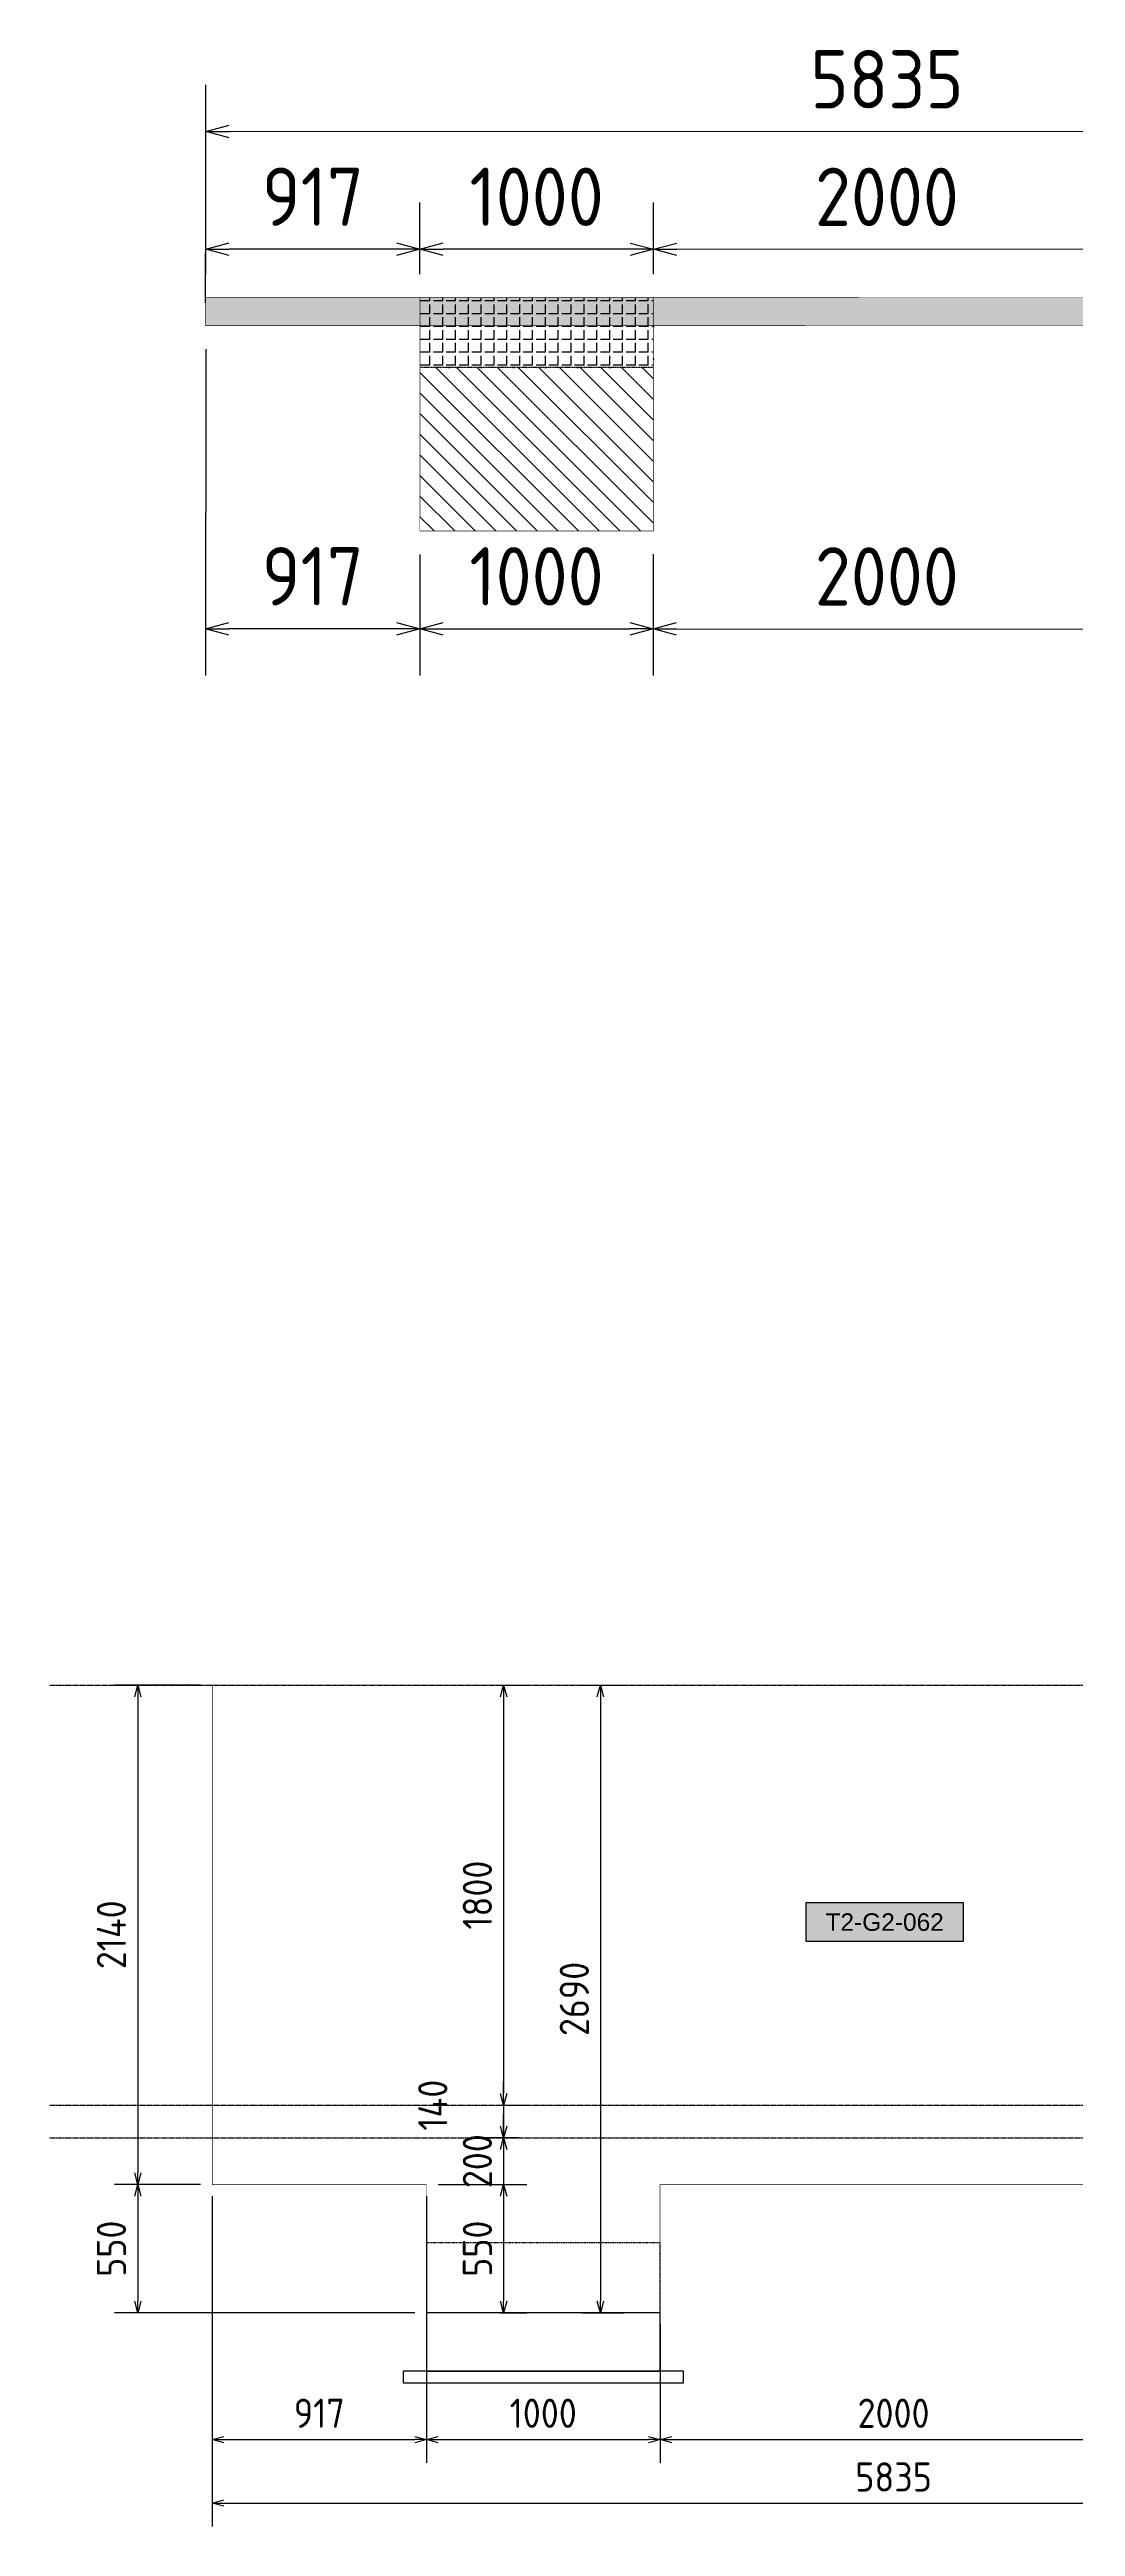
# Model space of a CAD drawing. Header units: centimetres. Extents: x -6122352 to 6876996, y -1694241 to 2592194.
# Drawn here: x 3278099 to 3282492, y 116213 to 126825 of the extents above; entities that cross this region are included whole.
import ezdxf
from ezdxf.enums import TextEntityAlignment as Align

# ---------------------------------------------------------------- set-up
doc = ezdxf.new("R2010")
doc.units = ezdxf.units.CM
doc.header["$MEASUREMENT"] = 0
doc.header["$PDMODE"] = 66
doc.header["$PDSIZE"] = 100
for name, pattern in [('23585-XR-AR-END-SETTING OUT PLAN$0$HIDDEN', [0.375, 0.25, -0.125]), ('CENTER', [2, 1.25, -0.25, 0.25, -0.25]), ('DASHED2', [0.375, 0.25, -0.125])]:
    doc.linetypes.add(name, pattern=pattern)
doc.layers.get('Defpoints').update_dxf_attribs({"color": 255, "linetype": 'CENTER'})
for name, color, linetype in [('@MI-FOOTINGS', 7, 'Continuous'), ('@MI-TYPE-01', 30, 'Continuous'), ('@MI-TYPE-02', 6, 'Continuous'), ('PANEL-TAGS', 7, 'Continuous')]:
    doc.layers.add(name, color=color, linetype=linetype)
doc.styles.add('PANELTAG_STYLE', font='arial.ttf')
doc.styles.add('Schueco-BEMSTIL', font='isocpeur.ttf', dxfattribs={"width": 0.9})
doc.dimstyles.new('MI- JWC-TXT-2.5 MM', dxfattribs={"dimscale": 1.5, "dimtxt": 2.5, "dimasz": 1, "dimexe": 2, "dimexo": 1, "dimgap": 1, "dimtad": 1, "dimdec": 0, "dimdsep": 46, "dimtxsty": 'Schueco-BEMSTIL', "dimblk": 'OPEN30', "dimcen": 0, "dimdle": 2, "dimclrd": 140, "dimclre": 8, "dimclrt": 40, "dimadec": 0, "dimazin": 2, "dimtfac": 1, "dimtdec": 0, "dimtix": 1, "dimtmove": 2, "dimatfit": 3, "dimldrblk": 'OPEN', "dimfxl": 2, "dimlwd": -1, "dimlwe": -1, "dimarcsym": 0})

# ---------------------------------------------------------------- blocks, each defined once
blk = doc.blocks.new('T1-FOOTING')
at = {"transparency": 33554679}
h = blk.add_hatch(dxfattribs=at)
h.set_pattern_fill('ANGLE', color=256, scale=500)
h.set_pattern_definition([(0, (0, 0), (0, 137.5), [100, -37.5]), (90, (0, 0), (-137.5, 8e-15), [100, -37.5])])
h.paths.add_polyline_path([(-500, -300), (500, -300), (500, 0), (-500, 0)])
h.paths.add_polyline_path([(-499.75, -299.75), (499.75, -299.75), (499.75, -0.25), (-499.75, -0.25)], flags=16)
h = blk.add_hatch(dxfattribs=at)
h.set_pattern_fill('ANGLE', color=8, scale=200)
h.set_pattern_definition([(0, (0, 0), (0, 55), [40, -15]), (90, (0, 0), (-55, 3e-15), [40, -15])])
h.paths.add_polyline_path([(500, -300), (500, 0), (-500, 0), (-500, -300)])
h = blk.add_hatch(dxfattribs=at)
h.set_pattern_fill('ANSI31', color=8, scale=500)
h.paths.add_polyline_path([(500, -1000), (500, -300), (-500, -300), (-500, -1000)])
at = {"layer": '@MI-TYPE-01', "color": 240, "linetype": 'DASHED2', "true_color": 0xed1f24}
blk.add_line((-500, -300), (500, -300), dxfattribs=at)
at = {"layer": '@MI-TYPE-01', "color": 240, "true_color": 0xed1f24, "const_width": 2.5}
blk.add_lwpolyline([(-500, 0), (500, 0), (500, -1000), (-500, -1000)], close=True, dxfattribs=at)
blk = doc.blocks.new('_Open30')
at = {"color": 0, "linetype": 'ByBlock', "lineweight": -2}
for p, q in [((-1, 0.27), (0, 0)), ((0, 0), (-1, -0.27)), ((0, 0), (-1, 0))]:
    blk.add_line(p, q, dxfattribs=at)
blk = doc.blocks.new('*D919')
at = {"layer": '@MI-TYPE-02', "color": 8, "transparency": 16777216}
for p, q in [((382575, -149263), (383387, -149263)), ((382576, -155098), (383388, -155098))]:
    blk.add_line(p, q, dxfattribs=at)
at = {"layer": '@MI-TYPE-02', "color": 140, "transparency": 16777216}
blk.add_line((383188, -154998), (383187, -149363), dxfattribs=at)
at = {"layer": 'Defpoints', "color": 0, "transparency": 16777216}
for p in [(382475, -149263), (383187, -149263), (382476, -155098)]:
    blk.add_point(p, dxfattribs=at)
at = {"layer": '@MI-TYPE-02', "color": 140, "transparency": 16777216, "xscale": 100, "yscale": 100, "zscale": 100}
for p, rotation in [((383187, -149263), 90.01026582106833), ((383188, -155098), 270.0102658210683)]:
    blk.add_blockref('_Open30', p, dxfattribs=dict(at, rotation=rotation))
at = {"layer": '@MI-TYPE-02', "color": 40, "transparency": 16777216, "insert": (383412, -152180), "char_height": 250, "attachment_point": 5, "rotation": 270.0103, "style": 'Schueco-BEMSTIL'}
blk.add_mtext('5835', dxfattribs=at)
blk = doc.blocks.new('_Open')
at = {"color": 0, "linetype": 'ByBlock', "lineweight": -2}
for p, q in [((-1, 0.2), (0, 0)), ((-1, -0.2), (0, 0)), ((0, 0), (-1, 0))]:
    blk.add_line(p, q, dxfattribs=at)
blk = doc.blocks.new('*D922')
at = {"layer": '@MI-TYPE-02', "color": 8, "transparency": 16777216}
for p, q in [((382576, -151180), (382883, -151180)), ((382576, -153180), (382883, -153180))]:
    blk.add_line(p, q, dxfattribs=at)
at = {"layer": '@MI-TYPE-02', "color": 140, "transparency": 16777216}
blk.add_line((382683, -153080), (382683, -151280), dxfattribs=at)
at = {"layer": 'Defpoints', "color": 0, "transparency": 16777216}
for p in [(382476, -151180), (382683, -151180), (382476, -153180)]:
    blk.add_point(p, dxfattribs=at)
at = {"layer": '@MI-TYPE-02', "color": 140, "transparency": 16777216, "xscale": 100, "yscale": 100, "zscale": 100}
for p, rotation in [((382683, -151180), 90.01026582106833), ((382683, -153180), 270.0102658210683)]:
    blk.add_blockref('_Open30', p, dxfattribs=dict(at, rotation=rotation))
at = {"layer": '@MI-TYPE-02', "color": 40, "transparency": 16777216, "insert": (382908, -152180), "char_height": 250, "attachment_point": 5, "rotation": 270.0103, "style": 'Schueco-BEMSTIL'}
blk.add_mtext('2000', dxfattribs=at)
blk = doc.blocks.new('*D923')
at = {"layer": '@MI-TYPE-02', "color": 8, "transparency": 16777216}
for p, q in [((382576, -150180), (382883, -150180)), ((382576, -151180), (382883, -151180))]:
    blk.add_line(p, q, dxfattribs=at)
at = {"layer": '@MI-TYPE-02', "color": 140, "transparency": 16777216}
blk.add_line((382683, -151080), (382683, -150280), dxfattribs=at)
at = {"layer": 'Defpoints', "color": 0, "transparency": 16777216}
for p in [(382476, -150180), (382683, -150180), (382476, -151180)]:
    blk.add_point(p, dxfattribs=at)
at = {"layer": '@MI-TYPE-02', "color": 140, "transparency": 16777216, "xscale": 100, "yscale": 100, "zscale": 100}
for p, rotation in [((382683, -150180), 90.01026582106833), ((382683, -151180), 270.0102658210683)]:
    blk.add_blockref('_Open30', p, dxfattribs=dict(at, rotation=rotation))
at = {"layer": '@MI-TYPE-02', "color": 40, "transparency": 16777216, "insert": (382908, -150680), "char_height": 250, "attachment_point": 5, "rotation": 270.0103, "style": 'Schueco-BEMSTIL'}
blk.add_mtext('1000', dxfattribs=at)
blk = doc.blocks.new('*D924')
at = {"layer": '@MI-TYPE-02', "color": 8, "transparency": 16777216}
for p, q in [((382455, -149263), (382883, -149263)), ((382576, -150180), (382883, -150180))]:
    blk.add_line(p, q, dxfattribs=at)
at = {"layer": '@MI-TYPE-02', "color": 140, "transparency": 16777216}
blk.add_line((382683, -150080), (382683, -149363), dxfattribs=at)
at = {"layer": 'Defpoints', "color": 0, "transparency": 16777216}
for p in [(382355, -149263), (382683, -149263), (382476, -150180)]:
    blk.add_point(p, dxfattribs=at)
at = {"layer": '@MI-TYPE-02', "color": 140, "transparency": 16777216, "xscale": 100, "yscale": 100, "zscale": 100}
for p, rotation in [((382683, -149263), 90.01026582106833), ((382683, -150180), 270.0102658210683)]:
    blk.add_blockref('_Open30', p, dxfattribs=dict(at, rotation=rotation))
at = {"layer": '@MI-TYPE-02', "color": 40, "transparency": 16777216, "insert": (382908, -149722), "char_height": 250, "attachment_point": 5, "rotation": 270.0103, "style": 'Schueco-BEMSTIL'}
blk.add_mtext('917', dxfattribs=at)
blk = doc.blocks.new('*D1398')
at = {"layer": '@MI-TYPE-02', "color": 8, "transparency": 16777216}
for p, q in [((-229, 47998), (-1627, 47998)), ((-1108, 47081), (-1627, 47081))]:
    blk.add_line(p, q, dxfattribs=at)
at = {"layer": '@MI-TYPE-02', "color": 140, "transparency": 16777216}
blk.add_line((-1427, 47181), (-1427, 47898), dxfattribs=at)
at = {"layer": 'Defpoints', "color": 0, "transparency": 16777216}
for p in [(-1427, 47998), (-129, 47998), (-1008, 47081)]:
    blk.add_point(p, dxfattribs=at)
at = {"layer": '@MI-TYPE-02', "color": 140, "transparency": 16777216, "xscale": 100, "yscale": 100, "zscale": 100}
for p, rotation in [((-1427, 47998), 90.01026582106819), ((-1427, 47081), 270.0102658210682)]:
    blk.add_blockref('_Open30', p, dxfattribs=dict(at, rotation=rotation))
at = {"layer": '@MI-TYPE-02', "color": 40, "transparency": 16777216, "insert": (-1202, 47539), "char_height": 250, "attachment_point": 5, "rotation": 270.0103, "style": 'Schueco-BEMSTIL'}
blk.add_mtext('917', dxfattribs=at)
blk = doc.blocks.new('*D1399')
at = {"layer": '@MI-TYPE-02', "color": 8, "transparency": 16777216}
for p, q in [((-1108, 47081), (-1627, 47081)), ((-1107, 46081), (-1627, 46081))]:
    blk.add_line(p, q, dxfattribs=at)
at = {"layer": '@MI-TYPE-02', "color": 140, "transparency": 16777216}
blk.add_line((-1427, 46981), (-1427, 46181), dxfattribs=at)
at = {"layer": 'Defpoints', "color": 0, "transparency": 16777216}
for p in [(-1008, 47081), (-1427, 46081), (-1007, 46081)]:
    blk.add_point(p, dxfattribs=at)
at = {"layer": '@MI-TYPE-02', "color": 140, "transparency": 16777216, "xscale": 100, "yscale": 100, "zscale": 100}
for p, rotation in [((-1427, 47081), 90.01026582106819), ((-1427, 46081), 270.0102658210682)]:
    blk.add_blockref('_Open30', p, dxfattribs=dict(at, rotation=rotation))
at = {"layer": '@MI-TYPE-02', "color": 40, "transparency": 16777216, "insert": (-1202, 46581), "char_height": 250, "attachment_point": 5, "rotation": 270.0103, "style": 'Schueco-BEMSTIL'}
blk.add_mtext('1000', dxfattribs=at)
blk = doc.blocks.new('*D1400')
at = {"layer": '@MI-TYPE-02', "color": 8, "transparency": 16777216}
for p, q in [((-1107, 46081), (-1627, 46081)), ((-1107, 44081), (-1627, 44081))]:
    blk.add_line(p, q, dxfattribs=at)
at = {"layer": '@MI-TYPE-02', "color": 140, "transparency": 16777216}
blk.add_line((-1427, 45981), (-1427, 44181), dxfattribs=at)
at = {"layer": 'Defpoints', "color": 0, "transparency": 16777216}
for p in [(-1007, 46081), (-1427, 44081), (-1007, 44081)]:
    blk.add_point(p, dxfattribs=at)
at = {"layer": '@MI-TYPE-02', "color": 140, "transparency": 16777216, "xscale": 100, "yscale": 100, "zscale": 100}
for p, rotation in [((-1427, 46081), 90.01026582106819), ((-1427, 44081), 270.0102658210682)]:
    blk.add_blockref('_Open30', p, dxfattribs=dict(at, rotation=rotation))
at = {"layer": '@MI-TYPE-02', "color": 40, "transparency": 16777216, "insert": (-1202, 45081), "char_height": 250, "attachment_point": 5, "rotation": 270.0103, "style": 'Schueco-BEMSTIL'}
blk.add_mtext('2000', dxfattribs=at)
blk = doc.blocks.new('*D4658')
at = {"layer": '@MI-TYPE-01', "color": 8, "transparency": 16777216}
for p, q in [((3278796, 117628), (3278796, 116485)), ((3279713, 117628), (3279713, 116485))]:
    blk.add_line(p, q, dxfattribs=at)
at = {"layer": '@MI-TYPE-01', "color": 140, "transparency": 16777216}
blk.add_line((3278846, 116585), (3279663, 116585), dxfattribs=at)
at = {"layer": 'Defpoints', "color": 0, "transparency": 16777216}
for p in [(3278796, 117678), (3279713, 117678), (3279713, 116585)]:
    blk.add_point(p, dxfattribs=at)
at = {"layer": '@MI-TYPE-01', "color": 140, "transparency": 16777216, "xscale": 50, "yscale": 50, "zscale": 50, "rotation": 180}
blk.add_blockref('_Open30', (3278796, 116585), dxfattribs=at)
at = {"layer": '@MI-TYPE-01', "color": 140, "transparency": 16777216, "xscale": 50, "yscale": 50, "zscale": 50}
blk.add_blockref('_Open30', (3279713, 116585), dxfattribs=at)
at = {"layer": '@MI-TYPE-01', "color": 40, "transparency": 16777216, "insert": (3279254, 116698), "char_height": 125, "attachment_point": 5, "style": 'Schueco-BEMSTIL'}
blk.add_mtext('917', dxfattribs=at)
blk = doc.blocks.new('*D4659')
at = {"layer": '@MI-TYPE-01', "color": 8, "transparency": 16777216}
for p, q in [((3279713, 117628), (3279713, 116485)), ((3280713, 117078), (3280713, 116485))]:
    blk.add_line(p, q, dxfattribs=at)
at = {"layer": '@MI-TYPE-01', "color": 140, "transparency": 16777216}
blk.add_line((3279763, 116585), (3280663, 116585), dxfattribs=at)
at = {"layer": 'Defpoints', "color": 0, "transparency": 16777216}
for p in [(3279713, 117678), (3280713, 117128), (3280713, 116585)]:
    blk.add_point(p, dxfattribs=at)
at = {"layer": '@MI-TYPE-01', "color": 140, "transparency": 16777216, "xscale": 50, "yscale": 50, "zscale": 50, "rotation": 180}
blk.add_blockref('_Open30', (3279713, 116585), dxfattribs=at)
at = {"layer": '@MI-TYPE-01', "color": 140, "transparency": 16777216, "xscale": 50, "yscale": 50, "zscale": 50}
blk.add_blockref('_Open30', (3280713, 116585), dxfattribs=at)
at = {"layer": '@MI-TYPE-01', "color": 40, "transparency": 16777216, "insert": (3280213, 116698), "char_height": 125, "attachment_point": 5, "style": 'Schueco-BEMSTIL'}
blk.add_mtext('1000', dxfattribs=at)
blk = doc.blocks.new('*D4660')
at = {"layer": '@MI-TYPE-01', "color": 8, "transparency": 16777216}
for p, q in [((3280713, 117078), (3280713, 116485)), ((3282713, 117078), (3282713, 116485))]:
    blk.add_line(p, q, dxfattribs=at)
at = {"layer": '@MI-TYPE-01', "color": 140, "transparency": 16777216}
blk.add_line((3280763, 116585), (3282663, 116585), dxfattribs=at)
at = {"layer": 'Defpoints', "color": 0, "transparency": 16777216}
for p in [(3280713, 117128), (3282713, 117128), (3282713, 116585)]:
    blk.add_point(p, dxfattribs=at)
at = {"layer": '@MI-TYPE-01', "color": 140, "transparency": 16777216, "xscale": 50, "yscale": 50, "zscale": 50, "rotation": 180}
blk.add_blockref('_Open30', (3280713, 116585), dxfattribs=at)
at = {"layer": '@MI-TYPE-01', "color": 140, "transparency": 16777216, "xscale": 50, "yscale": 50, "zscale": 50}
blk.add_blockref('_Open30', (3282713, 116585), dxfattribs=at)
at = {"layer": '@MI-TYPE-01', "color": 40, "transparency": 16777216, "insert": (3281713, 116698), "char_height": 125, "attachment_point": 5, "style": 'Schueco-BEMSTIL'}
blk.add_mtext('2000', dxfattribs=at)
blk = doc.blocks.new('*D4663')
at = {"layer": '@MI-TYPE-01', "color": 8, "transparency": 16777216}
for p, q in [((3278796, 117628), (3278796, 116213)), ((3284631, 117628), (3284631, 116213))]:
    blk.add_line(p, q, dxfattribs=at)
at = {"layer": '@MI-TYPE-01', "color": 140, "transparency": 16777216}
blk.add_line((3278846, 116313), (3284581, 116313), dxfattribs=at)
at = {"layer": 'Defpoints', "color": 0, "transparency": 16777216}
for p in [(3278796, 117678), (3284631, 117678), (3284631, 116313)]:
    blk.add_point(p, dxfattribs=at)
at = {"layer": '@MI-TYPE-01', "color": 140, "transparency": 16777216, "xscale": 50, "yscale": 50, "zscale": 50, "rotation": 180}
blk.add_blockref('_Open30', (3278796, 116313), dxfattribs=at)
at = {"layer": '@MI-TYPE-01', "color": 140, "transparency": 16777216, "xscale": 50, "yscale": 50, "zscale": 50}
blk.add_blockref('_Open30', (3284631, 116313), dxfattribs=at)
at = {"layer": '@MI-TYPE-01', "color": 40, "transparency": 16777216, "insert": (3281713, 116425), "char_height": 125, "attachment_point": 5, "style": 'Schueco-BEMSTIL'}
blk.add_mtext('5835', dxfattribs=at)
blk = doc.blocks.new('*D4664')
at = {"layer": '@MI-TYPE-01', "color": 8, "transparency": 16777216}
for p, q in [((3278746, 119818), (3278377, 119818)), ((3278746, 117678), (3278377, 117678))]:
    blk.add_line(p, q, dxfattribs=at)
at = {"layer": '@MI-TYPE-01', "color": 140, "transparency": 16777216}
blk.add_line((3278477, 119768), (3278477, 117728), dxfattribs=at)
at = {"layer": 'Defpoints', "color": 0, "transparency": 16777216}
for p in [(3278796, 119818), (3278477, 117678), (3278796, 117678)]:
    blk.add_point(p, dxfattribs=at)
at = {"layer": '@MI-TYPE-01', "color": 140, "transparency": 16777216, "xscale": 50, "yscale": 50, "zscale": 50}
for p, rotation in [((3278477, 119818), 90), ((3278477, 117678), 270)]:
    blk.add_blockref('_Open30', p, dxfattribs=dict(at, rotation=rotation))
at = {"layer": '@MI-TYPE-01', "color": 40, "transparency": 16777216, "insert": (3278364, 118748), "char_height": 125, "attachment_point": 5, "rotation": 90, "style": 'Schueco-BEMSTIL'}
blk.add_mtext('2140', dxfattribs=at)
blk = doc.blocks.new('*D4665')
at = {"layer": '@MI-TYPE-01', "color": 8, "transparency": 16777216}
for p, q in [((3278746, 117678), (3278377, 117678)), ((3279663, 117128), (3278377, 117128))]:
    blk.add_line(p, q, dxfattribs=at)
at = {"layer": '@MI-TYPE-01', "color": 140, "transparency": 16777216}
blk.add_line((3278477, 117628), (3278477, 117178), dxfattribs=at)
at = {"layer": 'Defpoints', "color": 0, "transparency": 16777216}
for p in [(3278796, 117678), (3278477, 117128), (3279713, 117128)]:
    blk.add_point(p, dxfattribs=at)
at = {"layer": '@MI-TYPE-01', "color": 140, "transparency": 16777216, "xscale": 50, "yscale": 50, "zscale": 50}
for p, rotation in [((3278477, 117678), 90), ((3278477, 117128), 270)]:
    blk.add_blockref('_Open30', p, dxfattribs=dict(at, rotation=rotation))
at = {"layer": '@MI-TYPE-01', "color": 40, "transparency": 16777216, "insert": (3278364, 117403), "char_height": 125, "attachment_point": 5, "rotation": 90, "style": 'Schueco-BEMSTIL'}
blk.add_mtext('550', dxfattribs=at)
blk = doc.blocks.new('*D4666')
at = {"layer": '@MI-TYPE-01', "color": 8, "transparency": 16777216}
for p, q in [((3280378, 119818), (3280558, 119818)), ((3280378, 117128), (3280558, 117128))]:
    blk.add_line(p, q, dxfattribs=at)
at = {"layer": '@MI-TYPE-01', "color": 140, "transparency": 16777216}
blk.add_line((3280458, 119768), (3280458, 117178), dxfattribs=at)
at = {"layer": 'Defpoints', "color": 0, "transparency": 16777216}
for p in [(3280328, 119818), (3280328, 117128), (3280458, 117128)]:
    blk.add_point(p, dxfattribs=at)
at = {"layer": '@MI-TYPE-01', "color": 140, "transparency": 16777216, "xscale": 50, "yscale": 50, "zscale": 50}
for p, rotation in [((3280458, 119818), 90), ((3280458, 117128), 270)]:
    blk.add_blockref('_Open30', p, dxfattribs=dict(at, rotation=rotation))
at = {"layer": '@MI-TYPE-01', "color": 40, "transparency": 16777216, "insert": (3280346, 118473), "char_height": 125, "attachment_point": 5, "rotation": 90, "style": 'Schueco-BEMSTIL'}
blk.add_mtext('2690', dxfattribs=at)
blk = doc.blocks.new('*D4667')
at = {"layer": '@MI-TYPE-01', "color": 8, "transparency": 16777216}
for p, q in [((3280033, 119818), (3280143, 119818)), ((3280033, 118018), (3280143, 118018))]:
    blk.add_line(p, q, dxfattribs=at)
at = {"layer": '@MI-TYPE-01', "color": 140, "transparency": 16777216}
blk.add_line((3280043, 119768), (3280043, 118068), dxfattribs=at)
at = {"layer": 'Defpoints', "color": 0, "transparency": 16777216}
for p in [(3279983, 119818), (3279983, 118018), (3280043, 118018)]:
    blk.add_point(p, dxfattribs=at)
at = {"layer": '@MI-TYPE-01', "color": 140, "transparency": 16777216, "xscale": 50, "yscale": 50, "zscale": 50}
for p, rotation in [((3280043, 119818), 90), ((3280043, 118018), 270)]:
    blk.add_blockref('_Open30', p, dxfattribs=dict(at, rotation=rotation))
at = {"layer": '@MI-TYPE-01', "color": 40, "transparency": 16777216, "insert": (3279931, 118918), "char_height": 125, "attachment_point": 5, "rotation": 90, "style": 'Schueco-BEMSTIL'}
blk.add_mtext('1800', dxfattribs=at)
blk = doc.blocks.new('*D4668')
at = {"layer": '@MI-TYPE-01', "color": 140, "transparency": 16777216}
for p, q in [((3280043, 118068), (3280043, 118118)), ((3280043, 118018), (3280043, 117878)), ((3280043, 117828), (3280043, 117778))]:
    blk.add_line(p, q, dxfattribs=at)
at = {"layer": '@MI-TYPE-01', "color": 8, "transparency": 16777216}
for p, q in [((3280033, 118018), (3280143, 118018)), ((3280108, 117878), (3279943, 117878))]:
    blk.add_line(p, q, dxfattribs=at)
at = {"layer": 'Defpoints', "color": 0, "transparency": 16777216}
for p in [(3279983, 118018), (3280043, 117878), (3280158, 117878)]:
    blk.add_point(p, dxfattribs=at)
at = {"layer": '@MI-TYPE-01', "color": 140, "transparency": 16777216, "xscale": 50, "yscale": 50, "zscale": 50}
for p, rotation in [((3280043, 118018), 270), ((3280043, 117878), 90)]:
    blk.add_blockref('_Open30', p, dxfattribs=dict(at, rotation=rotation))
at = {"layer": '@MI-TYPE-01', "color": 40, "transparency": 16777216, "insert": (3279740, 118018), "char_height": 125, "attachment_point": 5, "rotation": 90, "style": 'Schueco-BEMSTIL'}
blk.add_mtext('140', dxfattribs=at)
blk = doc.blocks.new('*D4669')
at = {"layer": '@MI-TYPE-01', "color": 8, "transparency": 16777216}
for p, q in [((3279763, 117678), (3280143, 117678)), ((3280030, 117128), (3280143, 117128))]:
    blk.add_line(p, q, dxfattribs=at)
at = {"layer": '@MI-TYPE-01', "color": 140, "transparency": 16777216}
blk.add_line((3280043, 117628), (3280043, 117178), dxfattribs=at)
at = {"layer": 'Defpoints', "color": 0, "transparency": 16777216}
for p in [(3279713, 117678), (3279980, 117128), (3280043, 117128)]:
    blk.add_point(p, dxfattribs=at)
at = {"layer": '@MI-TYPE-01', "color": 140, "transparency": 16777216, "xscale": 50, "yscale": 50, "zscale": 50}
for p, rotation in [((3280043, 117678), 90), ((3280043, 117128), 270)]:
    blk.add_blockref('_Open30', p, dxfattribs=dict(at, rotation=rotation))
at = {"layer": '@MI-TYPE-01', "color": 40, "transparency": 16777216, "insert": (3279931, 117403), "char_height": 125, "attachment_point": 5, "rotation": 90, "style": 'Schueco-BEMSTIL'}
blk.add_mtext('550', dxfattribs=at)
blk = doc.blocks.new('PANELTAG')
at = {"layer": 'PANEL-TAGS', "color": 1}
blk.add_lwpolyline([(-13.5, -3.3), (13.5, -3.3), (13.5, 3.3), (-13.5, 3.3)], close=True, dxfattribs=at)
at = {"layer": 'PANEL-TAGS', "color": 40, "true_color": 0xffd700}
blk.add_solid([(-13.5, -3.3), (13.5, -3.3), (-13.5, 3.3), (13.5, 3.3)], dxfattribs=at)
at = {"layer": 'PANEL-TAGS', "color": 5, "style": 'PANELTAG_STYLE'}
blk.add_attdef('TAGNO', text='', height=3, dxfattribs=at).set_placement((0, 0), align=Align.CENTER)
blk = doc.blocks.new('*D4670')
at = {"layer": '@MI-TYPE-01', "color": 140, "transparency": 16777216}
for p, q in [((3280043, 117928), (3280043, 117978)), ((3280043, 117878), (3280043, 117678)), ((3280043, 117628), (3280043, 117578))]:
    blk.add_line(p, q, dxfattribs=at)
at = {"layer": '@MI-TYPE-01', "color": 8, "transparency": 16777216}
for p, q in [((3280108, 117878), (3279943, 117878)), ((3279763, 117678), (3280143, 117678))]:
    blk.add_line(p, q, dxfattribs=at)
at = {"layer": 'Defpoints', "color": 0, "transparency": 16777216}
for p in [(3280158, 117878), (3279713, 117678), (3280043, 117678)]:
    blk.add_point(p, dxfattribs=at)
at = {"layer": '@MI-TYPE-01', "color": 140, "transparency": 16777216, "xscale": 50, "yscale": 50, "zscale": 50}
for p, rotation in [((3280043, 117878), 270), ((3280043, 117678), 90)]:
    blk.add_blockref('_Open30', p, dxfattribs=dict(at, rotation=rotation))
at = {"layer": '@MI-TYPE-01', "color": 40, "transparency": 16777216, "insert": (3279931, 117778), "char_height": 125, "attachment_point": 5, "rotation": 90, "style": 'Schueco-BEMSTIL'}
blk.add_mtext('200', dxfattribs=at)
blk = doc.blocks.new('T1-FOOTING ELEVATION')
at = {"color": 9}
blk.add_lwpolyline([(-600, -250), (600, -250), (600, -300), (-600, -300)], close=True, dxfattribs=at)
at = {"layer": '@MI-TYPE-01', "color": 114, "linetype": '23585-XR-AR-END-SETTING OUT PLAN$0$HIDDEN', "ltscale": 20, "true_color": 0x139b48}
blk.add_lwpolyline([(-500, 0), (-500, 300), (500, 300), (500, 0)], dxfattribs=at)
at = {"layer": '@MI-TYPE-01', "color": 114, "true_color": 0x139b48}
blk.add_lwpolyline([(-500, 0), (500, 0), (500, -250), (-500, -250)], close=True, dxfattribs=at)
blk = doc.blocks.new('T1-PARTITON 2')
at = {"layer": '@MI-TYPE-02'}
h = blk.add_hatch(color=256, dxfattribs=at)
h.dxf.hatch_style = 1
h.paths.add_polyline_path([(-8.7, 47998.3), (-7.6, 42163.3), (-127.6, 42163.3), (-128.7, 47998.3)])
at = {"layer": '@MI-TYPE-02', "const_width": 2.5}
blk.add_lwpolyline([(-8.7, 47998.3), (-7.6, 42163.3), (-127.6, 42163.3), (-128.7, 47998.3)], close=True, dxfattribs=at)
at = {"layer": '@MI-FOOTINGS', "color": 240, "true_color": 0xed1f24, "xscale": -1, "rotation": 270.0102658218726}
blk.add_blockref('T1-FOOTING', (-7.5, 46580.8), dxfattribs=at)
at = {"layer": '@MI-TYPE-02'}
for base, p1, p2, picture, middle in [((-1427.2558, 47998.03), (-1007.6323, 47080.6418), (-128.6692, 47998.2627), '*D1398', (-1202.1736, 47539.3387)), ((-1426.9, 46080.6), (-1007.6, 47080.6), (-1007.5, 46080.6), '*D1399', (-1202, 46580.6)), ((-1426.6, 44080.6), (-1007.5, 46080.6), (-1007.1, 44080.6), '*D1400', (-1201.7, 45080.6))]:
    dim = blk.add_linear_dim(base=base, p1=p1, p2=p2, angle=90.01027, dimstyle='MI- JWC-TXT-2.5 MM', dxfattribs=at)
    dim.commit()
    dim.dimension.update_dxf_attribs({"geometry": picture, "text_midpoint": middle})
for base, p1, p2, picture, middle, set_off in [((198.7267, 47998.3214), (-7.6323, 47080.821), (-128.6692, 47998.2627), '*D924', (423.8089, 47539.63), (-382483.8231, 197261.2344)), ((703.1, 47998.4), (-7.6, 42163.3), (-8.7, 47998.3), '*D919', (928.6, 45081), (-382483.8, 197261.2)), ((198.9, 47080.9), (-7.5, 46080.8), (-7.6, 47080.8), '*D923', (424, 46580.9), (-382483.8, 197261.2)), ((199.1, 46080.9), (-8, 44080.8), (-7.5, 46080.8), '*D922', (424.2, 45080.9), (-382483.8, 197261.2))]:
    dim = blk.add_linear_dim(base=base, p1=p1, p2=p2, angle=90.01027, dimstyle='MI- JWC-TXT-2.5 MM', dxfattribs=at)
    dim.commit()
    dim.dimension.update_dxf_attribs({"geometry": picture, "text_midpoint": middle, "insert": set_off})

msp = doc.modelspace()

# ---------------------------------------------------------------- linework, layer by layer
at = {"layer": '@MI-TYPE-02', "color": 160, "linetype": 'DASHED2', "ltscale": 5}
for points in [[(3278099.10676, 119817.83988), (3285396.13961, 119817.83988)], [(3278099.10676, 118017.83988), (3285396.13961, 118017.83988)], [(3278099.10676, 117877.83988), (3285396.13961, 117877.83988)]]:
    msp.add_lwpolyline(points, dxfattribs=at)
at = {"layer": '@MI-TYPE-02', "color": 6, "const_width": 2.5}
msp.add_lwpolyline([(3278795.99212, 119817.83988), (3284630.99212, 119817.83988), (3284630.99212, 117677.83988), (3283712.99212, 117677.83988), (3283712.99212, 117127.83988), (3282712.99212, 117127.83988), (3282712.99212, 117677.83988), (3280712.99212, 117677.83988), (3280712.99212, 117127.83988), (3279712.99212, 117127.83988), (3279712.99212, 117677.83988), (3278795.99212, 117677.83988), (3278795.99212, 119817.83988)], dxfattribs=at)

# ---------------------------------------------------------------- block references
at = {"layer": '@MI-TYPE-01', "rotation": 89.97947632690754}
msp.add_blockref('T1-PARTITON 2', (3326765.68263, 125753.29224), dxfattribs=at)
at = {"layer": '@MI-TYPE-01', "color": 30, "xscale": -1}
msp.add_blockref('T1-FOOTING ELEVATION', (3280212.99212, 117127.83988), dxfattribs=at)
at = {"layer": 'PANEL-TAGS'}
ref = msp.add_blockref('PANELTAG', (3281674.87909, 118802.37557), dxfattribs=dict(at, xscale=25, yscale=25, zscale=25))
ref.add_attrib('TAGNO', 'T2-G2-062', dxfattribs={"color": 5, "height": 75, "style": 'PANELTAG_STYLE'}).set_placement((3281674.87909, 118802.37557), align=Align.MIDDLE_CENTER)

# ---------------------------------------------------------------- dimensions: what is measured, and where the dimension line sits
at = {"layer": '@MI-TYPE-01'}
for base, p1, p2, picture, middle in [((3278476.65065, 117677.83988), (3278795.99212, 119817.83988), (3278795.99212, 117677.83988), '*D4664', (3278364.15065, 118747.83988)), ((3280043.15208, 118017.83988), (3279982.61915, 119817.83988), (3279982.61915, 118017.83988), '*D4667', (3279930.65208, 118917.83988)), ((3280458.25664, 117127.83988), (3280327.68711, 119817.83988), (3280327.68711, 117127.83988), '*D4666', (3280345.75664, 118472.83988)), ((3280043.15208, 117677.83988), (3280157.58958, 117877.83988), (3279712.99212, 117677.83988), '*D4670', (3279930.65208, 117777.83988)), ((3278476.65065, 117127.83988), (3278795.99212, 117677.83988), (3279712.99212, 117127.83988), '*D4665', (3278364.15065, 117402.83988)), ((3280043.15208, 117127.83988), (3279712.99212, 117677.83988), (3279979.80437, 117127.83988), '*D4669', (3279930.65208, 117402.83988))]:
    dim = msp.add_linear_dim(base=base, p1=p1, p2=p2, angle=90, dimstyle='MI- JWC-TXT-2.5 MM', dxfattribs=at)
    dim.commit()
    dim.dimension.update_dxf_attribs({"geometry": picture, "text_midpoint": middle})
dim = msp.add_linear_dim(base=(3280043.15208, 117877.83988), p1=(3279982.61915, 118017.83988), p2=(3280157.58958, 117877.83988), angle=90, dimstyle='MI- JWC-TXT-2.5 MM', dxfattribs=at)
dim.commit()
dim.dimension.update_dxf_attribs({"geometry": '*D4668', "text_midpoint": (3279739.54917, 118017.83988), "dimtype": 160})
for base, p1, p2, picture, middle in [((3279712.99212, 116585.20452), (3278795.99212, 117677.83988), (3279712.99212, 117677.83988), '*D4658', (3279254.49212, 116697.70452)), ((3284630.99212, 116312.97602), (3278795.99212, 117677.83988), (3284630.99212, 117677.83988), '*D4663', (3281713.49212, 116425.47602)), ((3280712.99212, 116585.20452), (3279712.99212, 117677.83988), (3280712.99212, 117127.83988), '*D4659', (3280212.99212, 116697.70452)), ((3282712.99212, 116585.20452), (3280712.99212, 117127.83988), (3282712.99212, 117127.83988), '*D4660', (3281712.99212, 116697.70452))]:
    dim = msp.add_linear_dim(base=base, p1=p1, p2=p2, dimstyle='MI- JWC-TXT-2.5 MM', dxfattribs=at)
    dim.commit()
    dim.dimension.update_dxf_attribs({"geometry": picture, "text_midpoint": middle})

doc.saveas('drawing.dxf')
